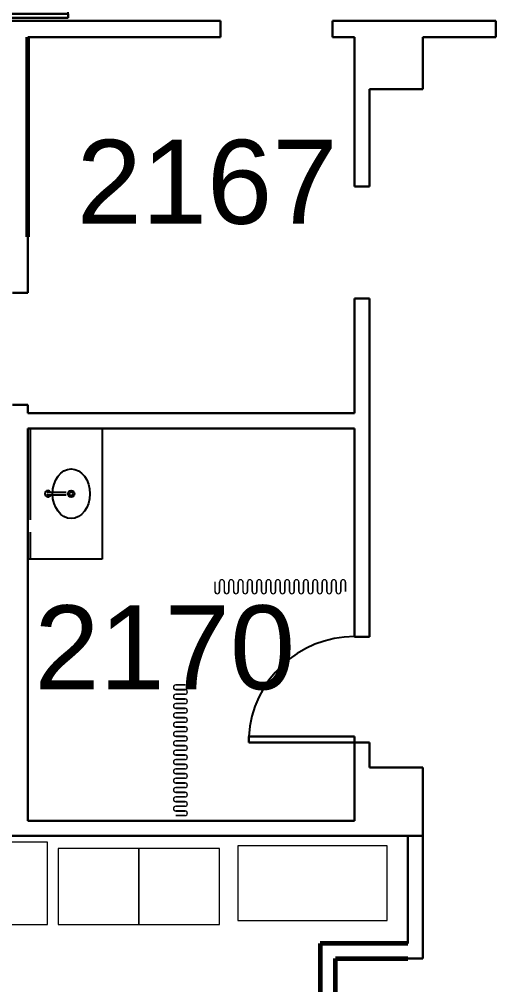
# Model space of a CAD drawing. Header units: inches. Extents: x -281 to 5521, y -151 to 3105.
# Drawn here: x 4272.7 to 4425.9, y 1837.9 to 2148.3 of the extents above; entities that cross this region are included whole.
import ezdxf

# ---------------------------------------------------------------- set-up
doc = ezdxf.new("R2010")
doc.units = ezdxf.units.IN
doc.header["$LTSCALE"] = 48
doc.header["$MEASUREMENT"] = 0
for name, color, linetype in [('A-ANNO-RNUM', 4, 'CONTINUOUS'), ('A-DOOR', 2, 'CONTINUOUS'), ('A-FLOR-CASE', 3, 'CONTINUOUS'), ('A-WALL-FULL', 6, 'CONTINUOUS')]:
    doc.layers.add(name, color=color, linetype=linetype)
doc.layers.add('Q-SPCQ', color=91, linetype='CONTINUOUS', lineweight=9)
doc.styles.add('ARIAL', font='arial.ttf')

# ---------------------------------------------------------------- blocks, each defined once
blk = doc.blocks.new('linen Cart - linen Cart-332007-SECOND FLOOR INFUSION PLAN')
at = {"layer": 'Q-SPCQ'}
for p, q in [((1463.82, 700.49), (1415.82, 700.49)), ((1415.82, 700.49), (1415.82, 676.49)), ((1463.82, 676.49), (1463.82, 700.49)), ((1415.82, 676.49), (1463.82, 676.49))]:
    blk.add_line(p, q, dxfattribs=at)
blk = doc.blocks.new('Single-Flush - 34_ x 84_-754807-SECOND FLOOR INFUSION PLAN')
at = {"layer": 'A-DOOR', "lineweight": 30}
for p, q in [((15, -2.44), (15, -36.45)), ((17, -2.44), (15, -2.44)), ((17, -2.44), (17, -36.45)), ((17, -36.45), (15, -36.45))]:
    blk.add_line(p, q, dxfattribs=at)
at = {"layer": 'A-DOOR'}
blk.add_arc((17, -2.44), 34.07, 180, 266.6343, dxfattribs=at)
blk = doc.blocks.new('blanket warmer - blanket warmer-565793-SECOND FLOOR INFUSION PLAN')
at = {"layer": 'Q-SPCQ'}
for p, q in [((1463.56, 696.73), (1433.56, 696.73)), ((1433.56, 696.73), (1433.56, 670.23)), ((1463.56, 670.23), (1463.56, 696.73)), ((1433.56, 670.23), (1463.56, 670.23))]:
    blk.add_line(p, q, dxfattribs=at)
blk = doc.blocks.new('Double-Flush 180swing - 72_ x 78_-863462-SECOND FLOOR INFUSION PLAN')
at = {"layer": 'A-DOOR', "lineweight": 30}
for p, q in [((-72, 4.88), (-72, 3.63)), ((-72, 4.88), (-36, 4.88)), ((-36, 3.63), (-72, 3.63)), ((-36, 4.88), (-36, 3.63)), ((36, 4.88), (36, 3.63)), ((72, 4.88), (36, 4.88)), ((72, 3.63), (36, 3.63)), ((72, 4.88), (72, 3.63))]:
    blk.add_line(p, q, dxfattribs=at)
at = {"layer": 'A-DOOR'}
for centre, start, end in [((-36.02, 3.65), 358.0525, 178.0525), ((36.02, 3.65), 1.9475, 181.9475)]:
    blk.add_arc(centre, 36, start, end, dxfattribs=at)
blk = doc.blocks.new('CURTAIN5 - CURTAIN-713642-SECOND FLOOR INFUSION PLAN')
at = {"layer": 'Q-SPCQ'}
for p, q in [((1473.08, 259.48), (1470.08, 259.48)), ((1470.08, 259.45), (1473.08, 259.45)), ((1473.08, 258.01), (1470.08, 258.01)), ((1470.08, 257.98), (1473.08, 257.98)), ((1473.08, 259.45), (1473.08, 259.48)), ((1473.08, 256.48), (1470.08, 256.48)), ((1470.08, 256.45), (1473.08, 256.45)), ((1473.08, 255.01), (1470.08, 255.01)), ((1470.08, 254.98), (1473.08, 254.98)), ((1473.08, 253.48), (1470.08, 253.48)), ((1470.08, 253.45), (1473.08, 253.45)), ((1473.08, 252.01), (1470.08, 252.01)), ((1470.08, 251.98), (1473.08, 251.98)), ((1473.08, 250.48), (1470.08, 250.48)), ((1470.08, 250.45), (1473.08, 250.45)), ((1473.08, 249.01), (1470.08, 249.01)), ((1470.08, 248.98), (1473.08, 248.98)), ((1473.08, 247.48), (1470.08, 247.48)), ((1470.08, 247.45), (1473.08, 247.45)), ((1473.08, 246.01), (1470.08, 246.01)), ((1470.08, 245.98), (1473.08, 245.98)), ((1473.08, 244.48), (1470.08, 244.48)), ((1470.08, 244.45), (1473.08, 244.45)), ((1473.08, 243.01), (1470.08, 243.01)), ((1470.08, 242.98), (1473.08, 242.98)), ((1473.08, 241.48), (1470.08, 241.48)), ((1470.08, 241.45), (1473.08, 241.45)), ((1473.08, 240.01), (1470.08, 240.01)), ((1470.08, 239.98), (1473.08, 239.98)), ((1473.08, 238.48), (1470.08, 238.48)), ((1470.08, 238.45), (1473.08, 238.45)), ((1473.08, 237.01), (1470.08, 237.01)), ((1470.08, 236.98), (1473.08, 236.98)), ((1473.08, 235.48), (1470.08, 235.48)), ((1470.08, 235.45), (1473.08, 235.45)), ((1473.08, 234.01), (1470.08, 234.01)), ((1470.08, 233.98), (1473.08, 233.98)), ((1473.08, 232.48), (1470.08, 232.48)), ((1470.08, 232.45), (1473.08, 232.45)), ((1473.08, 231.01), (1470.08, 231.01)), ((1470.08, 230.98), (1473.08, 230.98)), ((1473.08, 229.48), (1470.08, 229.48)), ((1470.08, 229.45), (1473.08, 229.45)), ((1473.08, 228.01), (1470.08, 228.01)), ((1470.08, 227.98), (1473.08, 227.98)), ((1473.08, 226.48), (1470.08, 226.48)), ((1470.08, 226.45), (1473.08, 226.45)), ((1473.08, 225.01), (1470.08, 225.01)), ((1470.08, 224.98), (1473.08, 224.98)), ((1473.08, 223.48), (1470.08, 223.48)), ((1470.08, 223.45), (1473.08, 223.45)), ((1473.08, 222.01), (1470.08, 222.01)), ((1470.08, 221.98), (1473.08, 221.98)), ((1473.08, 220.48), (1470.08, 220.48)), ((1470.08, 220.45), (1473.08, 220.45)), ((1473.08, 219.01), (1470.08, 219.01)), ((1470.08, 218.98), (1473.08, 218.98)), ((1473.08, 217.48), (1470.08, 217.48)), ((1470.08, 217.48), (1470.08, 217.45)), ((1470.08, 217.45), (1473.08, 217.45))]:
    blk.add_line(p, q, dxfattribs=at)
for centre, radius, start, end in [((1470.08, 258.73), 0.75, 90, 270), ((1470.08, 258.73), 0.719, 90, 270), ((1473.08, 257.23), 0.781, 270, 90), ((1473.08, 257.23), 0.75, 270, 90), ((1470.08, 255.73), 0.75, 90, 270), ((1470.08, 255.73), 0.719, 90, 270), ((1473.08, 254.23), 0.781, 270, 90), ((1473.08, 254.23), 0.75, 270, 90), ((1470.08, 252.73), 0.75, 90, 270), ((1470.08, 252.73), 0.719, 90, 270), ((1473.08, 251.23), 0.781, 270, 90), ((1473.08, 251.23), 0.75, 270, 90), ((1470.08, 249.73), 0.75, 90, 270), ((1470.08, 249.73), 0.719, 90, 270), ((1473.08, 248.23), 0.781, 270, 90), ((1473.08, 248.23), 0.75, 270, 90), ((1470.08, 246.73), 0.75, 90, 270), ((1470.08, 246.73), 0.719, 90, 270), ((1473.08, 245.23), 0.781, 270, 90), ((1473.08, 245.23), 0.75, 270, 90), ((1470.08, 243.73), 0.75, 90, 270), ((1470.08, 243.73), 0.719, 90, 270), ((1473.08, 242.23), 0.781, 270, 90), ((1473.08, 242.23), 0.75, 270, 90), ((1470.08, 240.73), 0.75, 90, 270), ((1470.08, 240.73), 0.719, 90, 270), ((1473.08, 239.23), 0.781, 270, 90), ((1473.08, 239.23), 0.75, 270, 90), ((1470.08, 237.73), 0.75, 90, 270), ((1470.08, 237.73), 0.719, 90, 270), ((1473.08, 236.23), 0.781, 270, 90), ((1473.08, 236.23), 0.75, 270, 90), ((1470.08, 234.73), 0.75, 90, 270), ((1470.08, 234.73), 0.719, 90, 270), ((1473.08, 233.23), 0.781, 270, 90), ((1473.08, 233.23), 0.75, 270, 90), ((1470.08, 231.73), 0.75, 90, 270), ((1470.08, 231.73), 0.719, 90, 270), ((1473.08, 230.23), 0.781, 270, 90), ((1473.08, 230.23), 0.75, 270, 90), ((1470.08, 228.73), 0.75, 90, 270), ((1470.08, 228.73), 0.719, 90, 270), ((1473.08, 227.23), 0.781, 270, 90), ((1473.08, 227.23), 0.75, 270, 90), ((1470.08, 225.73), 0.75, 90, 270), ((1470.08, 222.73), 0.75, 90, 270), ((1470.08, 225.73), 0.719, 90, 270), ((1470.08, 222.73), 0.719, 90, 270), ((1473.08, 224.23), 0.781, 270, 90), ((1473.08, 224.23), 0.75, 270, 90), ((1470.08, 219.73), 0.75, 90, 270), ((1470.08, 219.73), 0.719, 90, 270), ((1473.08, 221.23), 0.781, 270, 90), ((1473.08, 221.23), 0.75, 270, 90), ((1473.08, 218.23), 0.781, 270, 90), ((1473.08, 218.23), 0.75, 270, 90)]:
    blk.add_arc(centre, radius, start, end, dxfattribs=at)
blk = doc.blocks.new('CURTAIN6 - CURTAIN-715730-SECOND FLOOR INFUSION PLAN')
at = {"layer": 'Q-SPCQ'}
for p, q in [((1473.08, 259.48), (1470.08, 259.48)), ((1470.08, 259.45), (1473.08, 259.45)), ((1473.08, 258.01), (1470.08, 258.01)), ((1470.08, 257.98), (1473.08, 257.98)), ((1473.08, 259.45), (1473.08, 259.48)), ((1473.08, 256.48), (1470.08, 256.48)), ((1470.08, 256.45), (1473.08, 256.45)), ((1473.08, 255.01), (1470.08, 255.01)), ((1470.08, 254.98), (1473.08, 254.98)), ((1473.08, 253.48), (1470.08, 253.48)), ((1470.08, 253.45), (1473.08, 253.45)), ((1473.08, 252.01), (1470.08, 252.01)), ((1470.08, 251.98), (1473.08, 251.98)), ((1473.08, 250.48), (1470.08, 250.48)), ((1470.08, 250.45), (1473.08, 250.45)), ((1473.08, 249.01), (1470.08, 249.01)), ((1470.08, 248.98), (1473.08, 248.98)), ((1473.08, 247.48), (1470.08, 247.48)), ((1470.08, 247.45), (1473.08, 247.45)), ((1473.08, 246.01), (1470.08, 246.01)), ((1470.08, 245.98), (1473.08, 245.98)), ((1473.08, 244.48), (1470.08, 244.48)), ((1470.08, 244.45), (1473.08, 244.45)), ((1473.08, 243.01), (1470.08, 243.01)), ((1470.08, 242.98), (1473.08, 242.98)), ((1473.08, 241.48), (1470.08, 241.48)), ((1470.08, 241.45), (1473.08, 241.45)), ((1473.08, 240.01), (1470.08, 240.01)), ((1470.08, 239.98), (1473.08, 239.98)), ((1473.08, 238.48), (1470.08, 238.48)), ((1470.08, 238.45), (1473.08, 238.45)), ((1473.08, 237.01), (1470.08, 237.01)), ((1470.08, 236.98), (1473.08, 236.98)), ((1473.08, 235.48), (1470.08, 235.48)), ((1470.08, 235.45), (1473.08, 235.45)), ((1473.08, 234.01), (1470.08, 234.01)), ((1470.08, 233.98), (1473.08, 233.98)), ((1473.08, 232.48), (1470.08, 232.48)), ((1470.08, 232.45), (1473.08, 232.45)), ((1473.08, 231.01), (1470.08, 231.01)), ((1470.08, 230.98), (1473.08, 230.98)), ((1473.08, 229.48), (1470.08, 229.48)), ((1470.08, 229.45), (1473.08, 229.45)), ((1473.08, 228.01), (1470.08, 228.01)), ((1470.08, 227.98), (1473.08, 227.98)), ((1473.08, 226.48), (1470.08, 226.48)), ((1470.08, 226.45), (1473.08, 226.45)), ((1473.08, 225.01), (1470.08, 225.01)), ((1470.08, 224.98), (1473.08, 224.98)), ((1473.08, 223.48), (1470.08, 223.48)), ((1470.08, 223.45), (1473.08, 223.45)), ((1473.08, 222.01), (1470.08, 222.01)), ((1470.08, 221.98), (1473.08, 221.98)), ((1473.08, 220.48), (1470.08, 220.48)), ((1470.08, 220.45), (1473.08, 220.45)), ((1473.08, 219.01), (1470.08, 219.01)), ((1470.08, 218.98), (1473.08, 218.98)), ((1473.08, 217.48), (1470.08, 217.48)), ((1470.08, 217.48), (1470.08, 217.45)), ((1470.08, 217.45), (1473.08, 217.45))]:
    blk.add_line(p, q, dxfattribs=at)
for centre, radius, start, end in [((1470.08, 258.73), 0.75, 90, 270), ((1470.08, 258.73), 0.719, 90, 270), ((1473.08, 257.23), 0.781, 270, 90), ((1473.08, 257.23), 0.75, 270, 90), ((1470.08, 255.73), 0.75, 90, 270), ((1470.08, 255.73), 0.719, 90, 270), ((1473.08, 254.23), 0.781, 270, 90), ((1473.08, 254.23), 0.75, 270, 90), ((1470.08, 252.73), 0.75, 90, 270), ((1470.08, 252.73), 0.719, 90, 270), ((1473.08, 251.23), 0.781, 270, 90), ((1473.08, 251.23), 0.75, 270, 90), ((1470.08, 249.73), 0.75, 90, 270), ((1470.08, 249.73), 0.719, 90, 270), ((1473.08, 248.23), 0.781, 270, 90), ((1473.08, 248.23), 0.75, 270, 90), ((1470.08, 246.73), 0.75, 90, 270), ((1470.08, 246.73), 0.719, 90, 270), ((1473.08, 245.23), 0.781, 270, 90), ((1473.08, 245.23), 0.75, 270, 90), ((1470.08, 243.73), 0.75, 90, 270), ((1470.08, 243.73), 0.719, 90, 270), ((1473.08, 242.23), 0.781, 270, 90), ((1473.08, 242.23), 0.75, 270, 90), ((1470.08, 240.73), 0.75, 90, 270), ((1470.08, 240.73), 0.719, 90, 270), ((1473.08, 239.23), 0.781, 270, 90), ((1473.08, 239.23), 0.75, 270, 90), ((1470.08, 237.73), 0.75, 90, 270), ((1470.08, 237.73), 0.719, 90, 270), ((1473.08, 236.23), 0.781, 270, 90), ((1473.08, 236.23), 0.75, 270, 90), ((1470.08, 234.73), 0.75, 90, 270), ((1470.08, 234.73), 0.719, 90, 270), ((1473.08, 233.23), 0.781, 270, 90), ((1473.08, 233.23), 0.75, 270, 90), ((1470.08, 231.73), 0.75, 90, 270), ((1470.08, 231.73), 0.719, 90, 270), ((1473.08, 230.23), 0.781, 270, 90), ((1473.08, 230.23), 0.75, 270, 90), ((1470.08, 228.73), 0.75, 90, 270), ((1470.08, 228.73), 0.719, 90, 270), ((1473.08, 227.23), 0.781, 270, 90), ((1473.08, 227.23), 0.75, 270, 90), ((1470.08, 225.73), 0.75, 90, 270), ((1470.08, 222.73), 0.75, 90, 270), ((1470.08, 225.73), 0.719, 90, 270), ((1470.08, 222.73), 0.719, 90, 270), ((1473.08, 224.23), 0.781, 270, 90), ((1473.08, 224.23), 0.75, 270, 90), ((1470.08, 219.73), 0.75, 90, 270), ((1470.08, 219.73), 0.719, 90, 270), ((1473.08, 221.23), 0.781, 270, 90), ((1473.08, 221.23), 0.75, 270, 90), ((1473.08, 218.23), 0.781, 270, 90), ((1473.08, 218.23), 0.75, 270, 90)]:
    blk.add_arc(centre, radius, start, end, dxfattribs=at)
blk = doc.blocks.new('Pyxis Med Station 4000 Auxilary - PYXIS MEDSTATION-568033-SECOND FLOOR INFUSION PLAN')
at = {"layer": 'Q-SPCQ'}
for p, q in [((14, 15.43), (-12, 15.43)), ((-12, 15.43), (-12, -9.04)), ((14, -9.04), (14, 15.43)), ((-12, -9.04), (14, -9.04)), ((-12, -9.04), (14, -9.04))]:
    blk.add_line(p, q, dxfattribs=at)
blk = doc.blocks.new('Counter Top w Sink-ADA - 24_ Depth 2-1130587-SECOND FLOOR INFUSION PLAN')
at = {"layer": 'A-FLOR-CASE'}
for p, q in [((-47.26, 24), (-5.26, 24)), ((-5.26, 24), (-5.26, 0.75)), ((-26.64, 9.87), (-26.64, 9)), ((-25.89, 9), (-25.89, 9.87)), ((-47.26, 0.75), (-17.85, 0.75)), ((-13.88, 0.75), (-9.26, 0.75)), ((-9.26, 0.75), (-5.26, 0.75)), ((-5.26, 0.75), (-5.26, 0))]:
    blk.add_line(p, q, dxfattribs=at)
at = {"layer": 'A-FLOR-CASE', "flags": 128}
for points in [[(-26.64, 12.37), (-26.64, 12.21), (-26.64, 11.75), (-26.64, 11.05), (-26.64, 10.19), (-26.64, 9.87)], [(-25.89, 9.87), (-25.89, 10.76), (-25.89, 11.53), (-25.89, 12.08), (-25.89, 12.35), (-25.89, 12.37)], [(-26.64, 9), (-26.64, 8.12), (-26.64, 7.35), (-26.64, 6.79), (-26.64, 6.52), (-26.64, 6.5)], [(-25.89, 6.5), (-25.89, 6.66), (-25.89, 7.12), (-25.89, 7.83), (-25.89, 8.68), (-25.89, 9)]]:
    blk.add_lwpolyline(points, dxfattribs=at)
at = {"layer": 'A-FLOR-CASE'}
for radius in [1.06, 0.591]:
    blk.add_circle((-26.26, 14), radius, dxfattribs=at)
for radius, start, end in [(1, 111.9394, 180), (1, 180, 360), (0.375, 180, 183.9259), (0.375, 203.0558, 210), (0.375, 330, 336.9442), (1, 360, 67.4611), (0.375, 232.8035, 240), (0.375, 300, 307.1965)]:
    blk.add_arc((-26.26, 6.5), radius, start, end, dxfattribs=at)
blk.add_ellipse((-26.26, 14), major_axis=(8, 0), ratio=0.75, dxfattribs=at)

msp = doc.modelspace()

# ---------------------------------------------------------------- linework, layer by layer
at = {"layer": 'A-WALL-FULL', "lineweight": 30}
for p, q in [((4337.42, 2147.75), (4252.42, 2147.75)), ((4337.42, 2142.5), (4337.42, 2147.75)), ((4425.92, 2147.75), (4373.42, 2147.75)), ((4373.42, 2147.75), (4373.42, 2142.5)), ((4425.92, 2142.5), (4425.92, 2147.75)), ((4275.37, 2142.5), (4337.42, 2142.5)), ((4373.42, 2142.5), (4380.5, 2142.5)), ((4380.5, 2142.5), (4380.5, 2094.5)), ((4402.5, 2142.5), (4425.92, 2142.5)), ((4402.5, 2125.75), (4402.5, 2142.5)), ((4385.37, 2125.75), (4402.5, 2125.75)), ((4385.37, 2094.5), (4385.37, 2125.75)), ((4380.5, 2094.5), (4385.37, 2094.5)), ((4275.37, 2060.31), (4275.37, 2078.31)), ((4270.5, 2060.31), (4275.37, 2060.31)), ((4385.37, 2058.5), (4380.5, 2058.5)), ((4380.5, 2058.5), (4380.5, 2021.63)), ((4385.37, 1949.75), (4385.37, 2058.5)), ((4275.37, 2024.31), (4270.5, 2024.31)), ((4275.37, 2021.63), (4275.37, 2024.31)), ((4380.5, 2021.63), (4275.37, 2021.63)), ((4275.37, 1890.63), (4275.37, 2016.75)), ((4275.37, 2016.75), (4380.5, 2016.75)), ((4380.5, 2016.75), (4380.5, 1949.75)), ((4380.5, 1949.75), (4385.37, 1949.75)), ((4385.37, 1915.75), (4380.5, 1915.75)), ((4380.5, 1915.75), (4380.5, 1907.75)), ((4385.37, 1907.75), (4385.37, 1915.75)), ((4380.5, 1907.75), (4380.5, 1890.63)), ((4402.5, 1907.75), (4385.37, 1907.75)), ((4402.5, 1885.75), (4402.5, 1907.75)), ((4380.5, 1890.63), (4275.37, 1890.63)), ((4248.37, 1885.75), (4380.5, 1885.75)), ((4380.5, 1885.75), (4397.62, 1885.75)), ((4402.5, 1885.75), (4397.62, 1885.75)), ((4397.62, 1885.75), (4397.62, 1851.19)), ((4402.5, 1846.31), (4402.5, 1885.75)), ((4397.62, 1846.31), (4402.5, 1846.31))]:
    msp.add_line(p, q, dxfattribs=at)
at = {"layer": 'A-WALL-FULL', "lineweight": 60}
for p, q in [((4275.37, 2078.31), (4275.37, 2142.5)), ((4369.5, 1851.19), (4369.5, 1834.31)), ((4397.62, 1851.19), (4369.5, 1851.19)), ((4374.37, 1834.31), (4374.37, 1846.31)), ((4374.37, 1846.31), (4397.62, 1846.31))]:
    msp.add_line(p, q, dxfattribs=at)

# ---------------------------------------------------------------- block references
at = {"layer": 'A-DOOR'}
msp.add_blockref('Double-Flush 180swing - 72_ x 78_-863462-SECOND FLOOR INFUSION PLAN', (4216.42, 2145.13), dxfattribs=at)
at = {"layer": 'A-DOOR', "rotation": 270}
msp.add_blockref('Single-Flush - 34_ x 84_-754807-SECOND FLOOR INFUSION PLAN', (4382.94, 1932.75), dxfattribs=at)
at = {"layer": 'A-FLOR-CASE', "rotation": 270}
msp.add_blockref('Counter Top w Sink-ADA - 24_ Depth 2-1130587-SECOND FLOOR INFUSION PLAN', (4275.37, 1969.49), dxfattribs=at)
at = {"layer": 'Q-SPCQ'}
for name, p, rotation in [('CURTAIN5 - CURTAIN-713642-SECOND FLOOR INFUSION PLAN', (4595.08, 494.26), 90), ('CURTAIN6 - CURTAIN-715730-SECOND FLOOR INFUSION PLAN', (5796.08, 2151.76), 179.9999999999999)]:
    msp.add_blockref(name, p, dxfattribs=dict(at, rotation=rotation))
for name, p in [('blanket warmer - blanket warmer-565793-SECOND FLOOR INFUSION PLAN', (2818.13, 1187.02)), ('Pyxis Med Station 4000 Auxilary - PYXIS MEDSTATION-568033-SECOND FLOOR INFUSION PLAN', (4297.12, 1866.32)), ('Pyxis Med Station 4000 Auxilary - PYXIS MEDSTATION-568033-SECOND FLOOR INFUSION PLAN', (4323.12, 1866.32)), ('linen Cart - linen Cart-332007-SECOND FLOOR INFUSION PLAN', (2927.17, 1182.03))]:
    msp.add_blockref(name, p, dxfattribs=at)

# ---------------------------------------------------------------- texts
at = {"layer": 'A-ANNO-RNUM', "style": 'ARIAL'}
for s, p in [('2167', (4291.1, 2082.52)), ('2170', (4277.5, 1932.86))]:
    msp.add_text(s, height=27, dxfattribs=at).set_placement(p)

doc.saveas('drawing.dxf')
